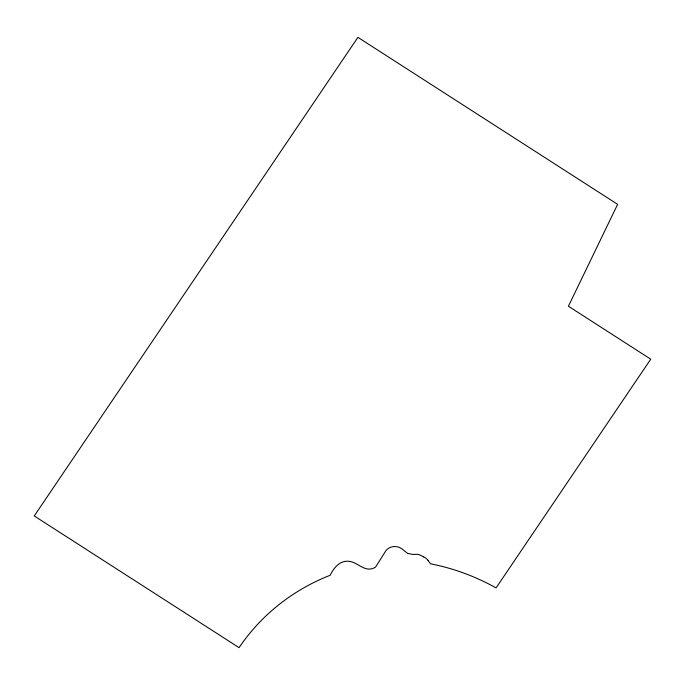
<?xml version="1.0" encoding="UTF-8"?>
<svg xmlns="http://www.w3.org/2000/svg" width="685" height="685" viewBox="0 0 685 685"><rect width="100%" height="100%" fill="white"/><g stroke="black" fill="none" stroke-linecap="round" stroke-linejoin="round"><path stroke-width="1.03" d="M423.535 556.862L421.335 555.689A22.074 21.458 6.1 0 0 419.143 554.704L418.681 554.55A6.704 6.516 6.1 0 0 417.627 554.302L412.858 554.439L407.618 553.412L402.326 549.156A11.731 11.405 6.1 0 0 386.331 550.055L375.517 567.163C365.122 573.559 358.298 562.085 348.742 561.255C339.794 560.356 333.646 568.036 330.161 575.28A198.179 192.622 6.1 0 0 239.065 647.65L34.25 515.951L357.912 37.35L617.622 204.344L568.413 306.229L650.75 359.18L496.06 587.901C475.681 576.487 453.487 568.276 430.548 563.798L427.988 560.45M423.587 556.777A17.193 16.705 6.1 0 1 428.125 560.339"/></g></svg>
